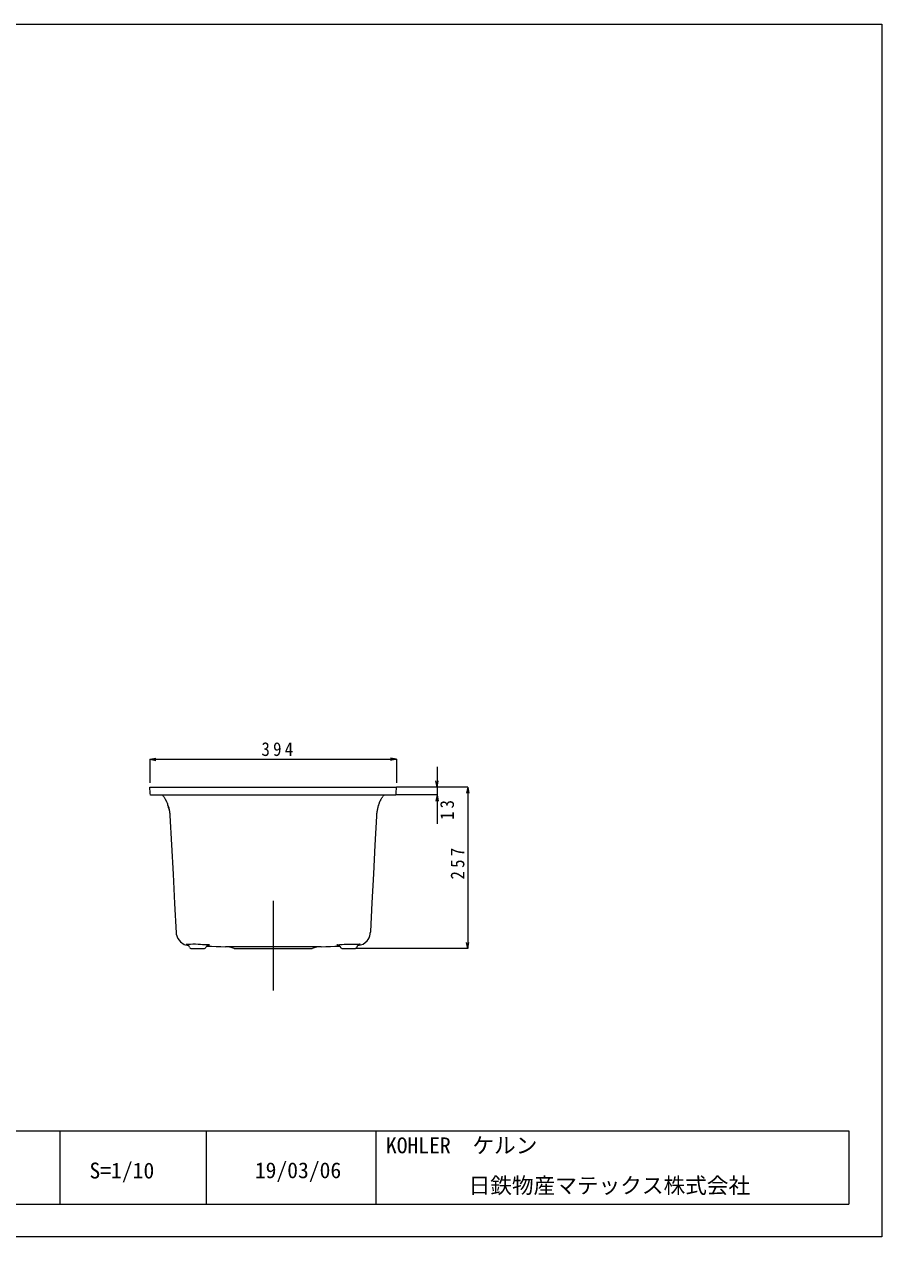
# Model space of a CAD drawing. Units: millimetres, scale not verified. Extents: x -1392 to 1350, y -947 to 991.
# Drawn here: x -21 to 1350, y -947 to 991 of the extents above; entities that cross this region are included whole.
import ezdxf
from ezdxf.enums import TextEntityAlignment as Align

# ---------------------------------------------------------------- set-up
doc = ezdxf.new("R2010")
doc.units = ezdxf.units.MM
doc.header["$LTSCALE"] = 10
doc.linetypes.add('CHAIN1', pattern=[8, 5, -1, 1, -1])
for name, color, linetype, lineweight in [('0-0_0', 7, 'Continuous', 5), ('0-1_DEFPOINTS', 7, 'Continuous', 5), ('F-0_ﾚｲﾔ-240', 7, 'Continuous', 5)]:
    doc.layers.add(name, color=color, linetype=linetype, lineweight=lineweight)
doc.styles.add('ＭＳ ゴシック', font='')
doc.styles.get('ＭＳ ゴシック').set_extended_font_data('MS Gothic')

msp = doc.modelspace()

# ---------------------------------------------------------------- linework, layer by layer
at = {"layer": '0-0_0'}
for points in [[(179.96, -228.53), (278.63, -228.53), (377.31, -228.53), (475.99, -228.53), (574.67, -228.53)], [(181.07, -241.25), (180.79, -238.07), (180.51, -234.89), (180.23, -231.71), (179.96, -228.53)], [(573.55, -241.25), (573.83, -238.07), (574.11, -234.89), (574.39, -231.71), (574.66, -228.53)], [(573.55, -241.25), (475.43, -241.25), (377.31, -241.25), (279.19, -241.25), (181.07, -241.25)], [(199.63, -241.51), (199.11, -241.37), (198.87, -241.32), (198.62, -241.29), (198.09, -241.25)], [(202.07, -243.39), (201.52, -242.7), (200.8, -242.1), (200, -241.65), (199.17, -241.4)], [(199.64, -241.51), (199.73, -241.55), (199.81, -241.58), (199.9, -241.62), (199.99, -241.66)], [(202.07, -243.39), (202.77, -244.51), (203.46, -245.64), (204.15, -246.77), (204.8, -247.91), (205.02, -248.35), (205.24, -248.81), (205.46, -249.26), (205.68, -249.7), (205.82, -249.99), (205.96, -250.28), (206.1, -250.56), (206.24, -250.85), (206.46, -251.3), (206.68, -251.75), (206.9, -252.2), (207.13, -252.65), (207.63, -253.86), (208.11, -255.1), (208.57, -256.34), (209.04, -257.57)], [(545.59, -257.63), (546.05, -256.38), (546.52, -255.13), (546.99, -253.88), (547.5, -252.65), (547.72, -252.2), (547.94, -251.75), (548.16, -251.3), (548.38, -250.85), (548.52, -250.57), (548.66, -250.28), (548.8, -250), (548.94, -249.71), (549.16, -249.26), (549.38, -248.81), (549.6, -248.36), (549.82, -247.91), (550.47, -246.77), (551.16, -245.64), (551.85, -244.51), (552.55, -243.39)], [(556.54, -241.25), (555.34, -241.42), (554.24, -241.86), (553.28, -242.54), (552.55, -243.39)], [(209.67, -259.73), (209.51, -259.21), (209.35, -258.68), (209.19, -258.15), (209.03, -257.63)], [(210.52, -262.64), (210.16, -261.38), (209.79, -260.12), (209.42, -258.86), (209.05, -257.6)], [(209.12, -257.87), (209.48, -259.06), (209.85, -260.25), (210.2, -261.45), (210.52, -262.64), (210.62, -263.13), (210.72, -263.62), (210.82, -264.11), (210.92, -264.6), (210.98, -264.92), (211.04, -265.23), (211.11, -265.54), (211.17, -265.85), (211.27, -266.34), (211.37, -266.83), (211.47, -267.32), (211.57, -267.81), (211.75, -269.12), (211.89, -270.43), (212.02, -271.75), (212.16, -273.06)], [(210.52, -262.64), (210.79, -263.93), (211.07, -265.22), (211.34, -266.52), (211.57, -267.81), (211.62, -268.31), (211.68, -268.81), (211.74, -269.31), (211.79, -269.8), (211.91, -270.82), (212.03, -271.83), (212.13, -272.85), (212.22, -273.86)], [(545.59, -257.63), (545.21, -258.88), (544.82, -260.13), (544.44, -261.38), (544.1, -262.64), (544, -263.13), (543.9, -263.62), (543.8, -264.11), (543.7, -264.6), (543.64, -264.92), (543.58, -265.23), (543.51, -265.54), (543.45, -265.85), (543.35, -266.34), (543.25, -266.83), (543.15, -267.32), (543.05, -267.81), (543, -268.31), (542.94, -268.81), (542.88, -269.31), (542.83, -269.8), (542.68, -271.12), (542.55, -272.43), (542.43, -273.74), (542.35, -275.06), (539.93, -321.15), (537.51, -367.24), (535.09, -413.34), (532.67, -459.43), (532.64, -459.93), (532.62, -460.43), (532.59, -460.93), (532.57, -461.43)], [(212.22, -273.86), (214.68, -320.76), (217.14, -367.65), (219.59, -414.54), (222.05, -461.43)], [(222.02, -460.75), (222.07, -461.5), (222.13, -462.25), (222.21, -462.99), (222.3, -463.74)], [(222.3, -463.73), (224.66, -470.6), (229.01, -476.11), (234.89, -479.9), (241.8, -481.6)], [(527.27, -474.43), (529.15, -471.96), (530.62, -469.32), (531.67, -466.55), (532.32, -463.73)], [(532.32, -463.74), (532.41, -463.01), (532.49, -462.28), (532.55, -461.54), (532.6, -460.81)], [(238.08, -479.42), (238.75, -479.38), (239.5, -479.38), (240.2, -479.41), (240.76, -479.42), (244.91, -479.39), (249.09, -479.36), (253.29, -479.36), (257.46, -479.44), (260.94, -479.64), (264.42, -479.93), (267.9, -480.21), (271.39, -480.37)], [(238.08, -479.42), (238.34, -479.51), (238.61, -479.6), (238.88, -479.68), (239.14, -479.77)], [(239.14, -479.77), (239.34, -479.87), (239.55, -479.97), (239.76, -480.07), (239.96, -480.17), (240.01, -480.19), (240.05, -480.22), (240.1, -480.24), (240.14, -480.27)], [(241.77, -481.56), (241.38, -481.18), (240.97, -480.84), (240.56, -480.53), (240.14, -480.27)], [(243.53, -484.43), (243.2, -483.62), (242.79, -482.86), (242.31, -482.17), (241.77, -481.56)], [(243.53, -484.44), (244, -485.31), (244.68, -485.97), (245.53, -486.39), (246.48, -486.55)], [(266.44, -486.55), (267.73, -486.43), (268.8, -485.9), (269.64, -485), (270.24, -483.76)], [(271.44, -482.34), (271.08, -482.67), (270.76, -483.02), (270.48, -483.39), (270.24, -483.76)], [(271.11, -482.66), (278.54, -482.92), (285.96, -483.18), (293.39, -483.44), (300.81, -483.7)], [(275.51, -480.87), (275.07, -480.75), (274.63, -480.68), (274.18, -480.63), (273.72, -480.59), (273.14, -480.54), (272.55, -480.48), (271.97, -480.43), (271.39, -480.37)], [(272.86, -481.42), (272.46, -481.62), (272.09, -481.84), (271.75, -482.08), (271.44, -482.34)], [(272.86, -481.42), (273.12, -481.29), (273.32, -481.22), (273.49, -481.17), (273.71, -481.1)], [(273.71, -481.1), (274.32, -480.97), (274.6, -480.92), (274.89, -480.9), (275.51, -480.87)], [(314.99, -486.55), (311.51, -485.38), (307.93, -484.51), (304.34, -483.95), (300.81, -483.7)], [(453.81, -483.7), (415.56, -483.7), (377.31, -483.7), (339.06, -483.7), (300.81, -483.7)], [(453.81, -483.7), (450.05, -483.98), (446.38, -484.57), (442.89, -485.44), (439.62, -486.55)], [(453.81, -483.7), (461.23, -483.44), (468.66, -483.18), (476.09, -482.92), (483.51, -482.66)], [(480.91, -481.1), (480.3, -480.97), (480.02, -480.92), (479.73, -480.9), (479.11, -480.87), (479.54, -480.75), (479.97, -480.68), (480.41, -480.63), (480.86, -480.59), (481.82, -480.53), (482.79, -480.46), (483.75, -480.39), (484.71, -480.33)], [(483.25, -482.39), (482.69, -481.99), (482.13, -481.65), (481.55, -481.36), (480.92, -481.1)], [(483.86, -483.03), (483.72, -482.86), (483.55, -482.68), (483.39, -482.51), (483.25, -482.39)], [(483.86, -483.03), (483.99, -483.21), (484.12, -483.39), (484.25, -483.58), (484.38, -483.76)], [(484.38, -483.76), (484.55, -484.08), (484.71, -484.4), (484.87, -484.71), (485.03, -485.03)], [(484.71, -480.33), (487.81, -480.13), (490.91, -479.87), (494.01, -479.62), (497.12, -479.45), (500.92, -479.37), (504.73, -479.37), (508.53, -479.41), (512.31, -479.45), (512.81, -479.45), (513.31, -479.45), (513.8, -479.46), (514.31, -479.46), (514.82, -479.44), (515.4, -479.41), (515.99, -479.39), (516.54, -479.42)], [(508.13, -486.55), (509.11, -486.39), (509.96, -485.96), (510.64, -485.29), (511.09, -484.44)], [(511.09, -484.44), (511.2, -484.19), (511.3, -483.94), (511.41, -483.68), (511.52, -483.43), (511.82, -482.89), (512.08, -482.49), (512.38, -482.12), (512.77, -481.65)], [(515.48, -479.77), (514.96, -480.03), (514.5, -480.27), (514.05, -480.54), (513.57, -480.9), (513.37, -481.09), (513.17, -481.27), (512.97, -481.46), (512.77, -481.65)], [(512.78, -481.64), (517.01, -480.89), (520.88, -479.38), (524.33, -477.2), (527.27, -474.43)], [(516.54, -479.42), (516.28, -479.51), (516.01, -479.6), (515.74, -479.68), (515.48, -479.77)], [(246.48, -486.55), (246.99, -486.55), (247.49, -486.55), (247.98, -486.55), (248.49, -486.55), (252.58, -486.55), (256.67, -486.55), (260.75, -486.55), (264.84, -486.55), (265.34, -486.55), (265.84, -486.55), (266.34, -486.55), (266.84, -486.55), (266.97, -486.54), (267.11, -486.53), (267.24, -486.52), (267.37, -486.5)], [(315, -486.55), (346.15, -486.55), (377.31, -486.55), (408.47, -486.55), (439.62, -486.55)], [(485.03, -485.03), (485.57, -485.68), (486.23, -486.15), (486.98, -486.45), (487.78, -486.55)], [(487.78, -486.55), (492.87, -486.55), (497.96, -486.55), (503.05, -486.55), (508.14, -486.55)]]:
    msp.add_lwpolyline(points, dxfattribs=at)
at = {"layer": '0-1_DEFPOINTS'}
for p, q in [((179.96, -184.09), (189.8, -182.36)), ((179.96, -184.09), (574.66, -184.09)), ((179.96, -184.09), (189.8, -185.83)), ((179.96, -184.09), (179.96, -221.57)), ((574.66, -184.09), (564.82, -182.36)), ((574.66, -184.09), (564.82, -185.83)), ((574.66, -184.09), (574.66, -221.57)), ((639.22, -195.86), (639.22, -287.3)), ((639.22, -228.46), (574.66, -228.46)), ((639.22, -228.46), (637.48, -218.61)), ((639.22, -228.46), (640.95, -218.61)), ((688.25, -228.46), (639.22, -228.46)), ((688.25, -228.46), (686.51, -238.31)), ((688.25, -228.46), (688.25, -486.55)), ((688.25, -228.46), (689.98, -238.31)), ((639.22, -240.99), (573.55, -240.99)), ((639.22, -240.99), (637.48, -250.84)), ((639.22, -240.99), (640.95, -250.84)), ((688.25, -486.55), (686.51, -476.7)), ((688.25, -486.55), (689.98, -476.7)), ((688.25, -486.55), (508.13, -486.55))]:
    msp.add_line(p, q, dxfattribs=at)
at = {"layer": '0-1_DEFPOINTS', "linetype": 'CHAIN1'}
msp.add_lwpolyline([(377.31, -410.33), (377.31, -446.12), (377.31, -481.91), (377.31, -517.7), (377.31, -553.49)], dxfattribs=at)
at = {"layer": 'F-0_ﾚｲﾔ-240'}
for p, q in [((-1339.08, -777.82), (1297.56, -777.82)), ((36.32, -777.82), (36.32, -895.37)), ((270.15, -777.82), (270.15, -895.37)), ((541.47, -777.82), (541.47, -895.37)), ((1297.56, -777.82), (1297.56, -895.37)), ((-1339.08, -895.37), (1297.56, -895.37))]:
    msp.add_line(p, q, dxfattribs=at)
msp.add_lwpolyline([(-1391.5, 991.14), (1350.16, 991.14), (1350.16, -947.41), (-1391.5, -947.41)], close=True, dxfattribs=at)

# ---------------------------------------------------------------- texts
at = {"layer": '0-1_DEFPOINTS', "insert": (358.56, -179.09), "char_height": 21.99, "attachment_point": 7, "style": 'ＭＳ ゴシック'}
msp.add_mtext('\\T1.38;\\W0.9;394', dxfattribs=at)
at = {"layer": '0-1_DEFPOINTS', "char_height": 21.99, "attachment_point": 7, "rotation": 90, "style": 'ＭＳ ゴシック'}
for s, insert in [('\\T1.36;\\W0.9;13', (666.57, -280.96)), ('\\T1.38;\\W0.9;257', (683.25, -376.26))]:
    msp.add_mtext(s, dxfattribs=dict(at, insert=insert))
at = {"layer": 'F-0_ﾚｲﾔ-240', "style": 'ＭＳ ゴシック'}
for s, p in [('KOHLER\u3000ケルン', (557.53, -821.61)), ('S=1/10', (83.59, -861.85)), ('19/03/06', (347.9, -861.42)), ('日鉄物産マテックス株式会社', (689.75, -885.71))]:
    msp.add_text(s, height=25.38, dxfattribs=at).set_placement(p, align=Align.BOTTOM_LEFT)

doc.saveas('drawing.dxf')
